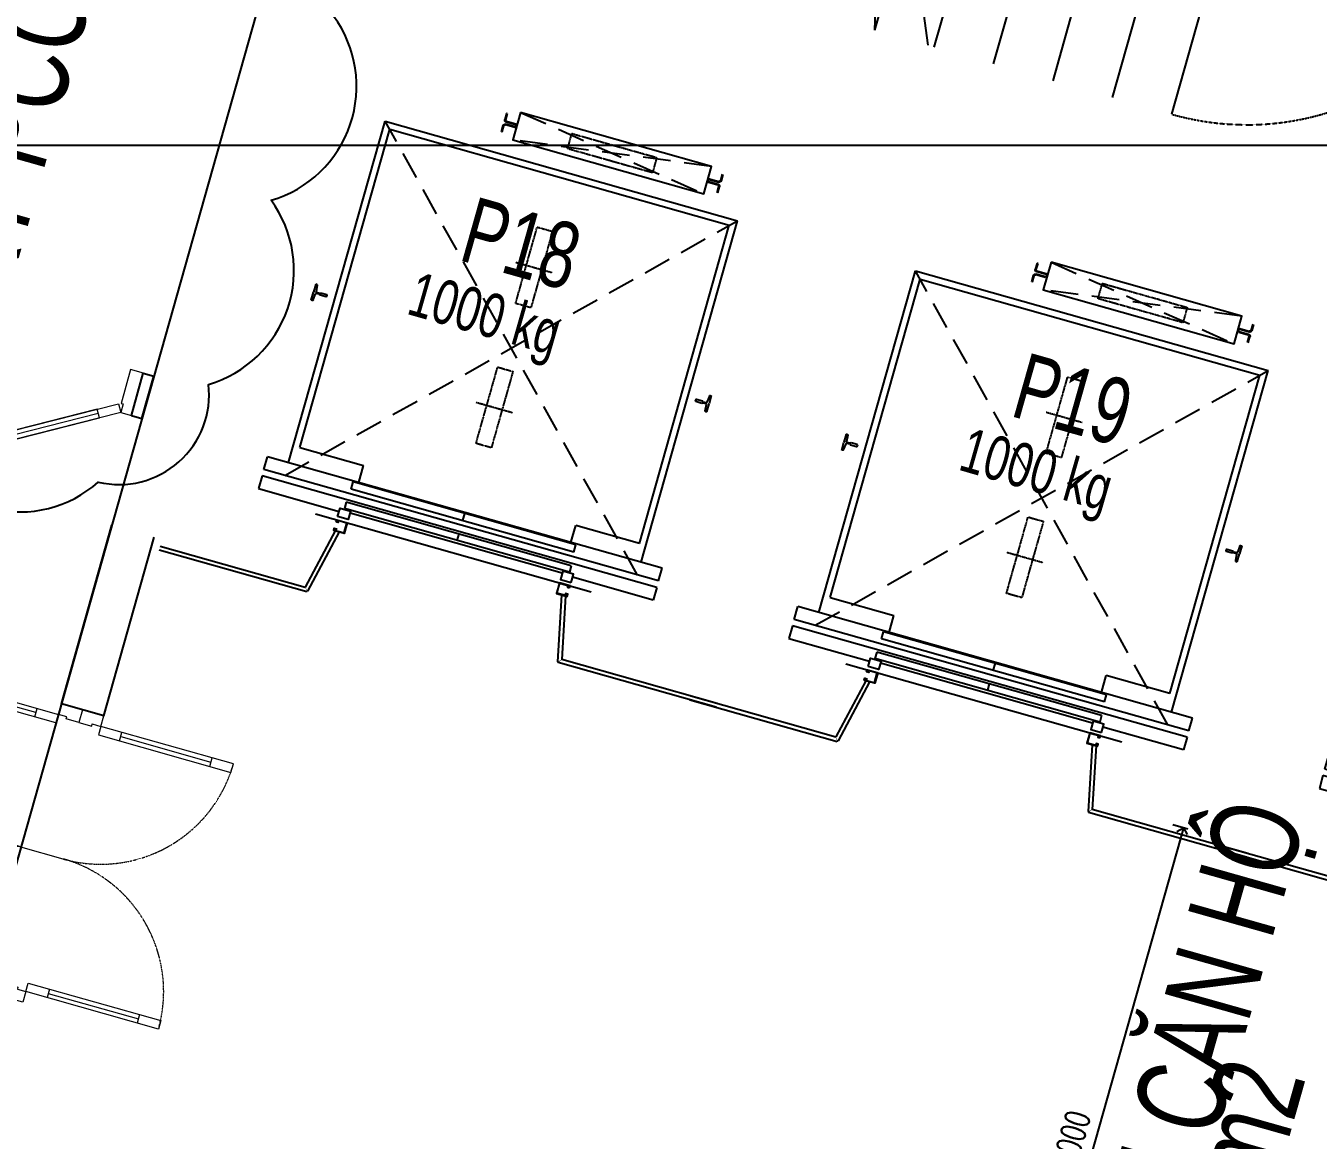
# Model space of a CAD drawing. Header units: millimetres. Extents: x -1307397 to 11565522512, y -626897 to 1138105.
# Drawn here: x -58773 to -52912, y 98476 to 103529 of the extents above; entities that cross this region are included whole.
import ezdxf
from ezdxf.enums import TextEntityAlignment as Align

# ---------------------------------------------------------------- set-up
doc = ezdxf.new("R2010")
doc.units = ezdxf.units.MM
doc.header["$MEASUREMENT"] = 0
for name, pattern in [('CENTERX2', [4, 2.5, -0.5, 0.5, -0.5]), ('HIDDEN', [0.375, 0.25, -0.125]), ('PHANTOMX2', [5, 2.5, -0.5, 0.5, -0.5, 0.5, -0.5]), ('Xref_NT1+NT2_MBDV Cot vach_220729$0$HIDDEN', [0.375, 0.25, -0.125]), ('Xref_NT1+NT2_MBDV Cot vach_220729$0$HIDDEN2', [0.1875, 0.125, -0.0625])]:
    doc.linetypes.add(name, pattern=pattern)
for name, color, linetype, lineweight in [('bo dat CXCL', 92, 'Continuous', 18), ('KT-Kich thuoc', 159, 'Continuous', 18), ('Xref_NT1+NT2_MBDV Cot vach_220729$0$CUA', 37, 'Continuous', 13), ('Xref_NT1+NT2_MBDV Cot vach_220729$0$KT-Kich thuoc', 159, 'Continuous', 18)]:
    doc.layers.add(name, color=color, linetype=linetype, lineweight=lineweight)
for name, color, linetype in [('KT-Net manh', 139, 'Continuous'), ('KT-Noi that', 32, 'Continuous'), ('SPE-MEP-Electric', 210, 'Continuous'), ('Xref_NT1+NT2_MBDV Cot vach_220729$0$A-FLOR-STRS-ARROW', 8, 'Continuous'), ('Xref_NT1+NT2_MBDV Cot vach_220729$0$ccu12-Thay', 7, 'Continuous'), ('Xref_NT1+NT2_MBDV Cot vach_220729$0$KT-Net manh', 139, 'Continuous'), ('Xref_NT1+NT2_MBDV Cot vach_220729$0$KT-Text', 7, 'Continuous'), ('Xref_NT1+NT2_MBDV Cot vach_220729$0$KT-Thay', 7, 'Continuous'), ('Xref_NT1+NT2_MBDV Cot vach_220729$0$KT-Tuong', 1, 'Continuous'), ('Xref_ST_MBDV Cot vach 30.7.2022$0$KT-Text', 7, 'Continuous'), ('Xref_ST_MBDV Cot vach 30.7.2022$0$ST_MBDV Cot vach 220803$0$Xref_ST_MBDV Cot vach 30.7.2022$0$KT-Tuong', 1, 'Continuous')]:
    doc.layers.add(name, color=color, linetype=linetype)
doc.styles.get("Standard").update_dxf_attribs({"font": 'arial.ttf'})
doc.styles.add('xref.N.Cot vach tang N2$0$DIM', font='vnsimli.shx', dxfattribs={"width": 0.7})
doc.styles.add('Xref_NT1+NT2_MBDV Cot vach_220729$0$Arial', font='arial.ttf', dxfattribs={"width": 0.7})
doc.dimstyles.new('SPE-DIM150', dxfattribs={"dimscale": 150, "dimtxt": 2.5, "dimasz": 2.5, "dimexe": 1.25, "dimexo": 0.625, "dimtad": 1, "dimdec": 0, "dimtxsty": 'Standard', "dimcen": 2.5, "dimadec": 0, "dimazin": 0, "dimtfac": 1, "dimtdec": 0, "dimtmove": 0, "dimatfit": 3, "dimldrblk": 'CLOSEDBLANK', "dimfxl": 1, "dimarcsym": 0})
doc.dimstyles.new('xref.N.Cot vach tang N2$0$CCU 1-100 A1', dxfattribs={"dimscale": 100, "dimtxt": 2.2, "dimasz": 1, "dimexe": 1, "dimexo": 0, "dimgap": 1, "dimtad": 1, "dimdec": 0, "dimdsep": 46, "dimtxsty": 'xref.N.Cot vach tang N2$0$DIM', "dimblk1": 'xref.N.Cot vach tang N2$0$_ARCHTICK', "dimblk2": 'xref.N.Cot vach tang N2$0$_ARCHTICK', "dimsah": 1, "dimcen": 0, "dimdle": 1, "dimclrd": 256, "dimclre": 256, "dimclrt": 31, "dimadec": 0, "dimazin": 0, "dimtfac": 1, "dimtdec": 0, "dimtix": 1, "dimtmove": 2, "dimatfit": 3, "dimldrblk": 'xref.N.Cot vach tang N2$0$_ARCHTICK', "dimfxl": 8, "dimtolj": 1, "dimarcsym": 0})

# ---------------------------------------------------------------- blocks, each defined once
blk = doc.blocks.new('Xref_NT1+NT2_MBDV Cot vach_220729$0$A$C6F5A0866')
at = {"layer": 'Xref_NT1+NT2_MBDV Cot vach_220729$0$A-FLOR-STRS-ARROW', "elevation": 0}
blk.add_lwpolyline([(3150, 8605), (3626.5, 8722.9), (3648.3, 8856.8), (3748.9, 8618.3), (3767.4, 8754.5), (4425, 8896.2)], dxfattribs=at)
at = {"layer": 'Xref_NT1+NT2_MBDV Cot vach_220729$0$KT-Net manh', "elevation": 0}
blk.add_lwpolyline([(4375, 8334.2), (3725, 8605), (3150, 8355)], dxfattribs=at)
at = {"layer": 'Xref_NT1+NT2_MBDV Cot vach_220729$0$KT-Net manh', "linetype": 'Xref_NT1+NT2_MBDV Cot vach_220729$0$HIDDEN', "elevation": 0}
blk.add_lwpolyline([(3150, 7205, 0.414131), (4399.7, 5955), (4650.3, 5955, 0.414131), (5900, 7205, 1.000029)], format="xyb", dxfattribs=at)
at = {"layer": 'Xref_NT1+NT2_MBDV Cot vach_220729$0$KT-Thay', "extrusion": (1.28361e-08, 3.72499e-11, 1)}
for p, q in [((3150, 8605, 0), (4375, 8605, 0)), ((3150, 8325, 0), (4375, 8325, 0)), ((3150, 8045, 0), (4375, 8045, 0)), ((3150, 7765, 0), (4375, 7765, 0)), ((3150, 7485, 0), (4375, 7485, 0)), ((3150, 7205, 0), (4375, 7205, 0))]:
    blk.add_line(p, q, dxfattribs=at)
blk = doc.blocks.new('*U55')
for p, q in [((-1260, -100), (-1300, -100)), ((-1280, -100), (-1280, -525)), ((-90, -100), (-50, -100)), ((-70, -100), (-70, -525)), ((-1260, -525), (-1300, -525)), ((-90, -525), (-50, -525))]:
    blk.add_line(p, q)
for points in [[(-1350, 100), (-1290, 100), (-1290, 40), (-1300, 40), (-1300, 0), (-1350, 0)], [(0, 100), (-60, 100), (-60, 40), (-50, 40), (-50, 0), (0, 0)], [(-1300, 0), (-1260, 0), (-1260, -625), (-1300, -625)], [(-50, 0), (-90, 0), (-90, -625), (-50, -625)]]:
    blk.add_lwpolyline(points, close=True)
at = {"linetype": 'Xref_NT1+NT2_MBDV Cot vach_220729$0$HIDDEN2'}
for centre, start, end in [((-1300, 0), 270.00004, 0), ((-50, 0), 180, 269.99996)]:
    blk.add_arc(centre, 625, start, end, dxfattribs=at)
blk = doc.blocks.new('_ClosedBlank')
at = {"linetype": 'ByBlock', "lineweight": -2}
for p, q in [((-1, 0.167), (0, 0)), ((-1, 0.167), (-1, -0.167)), ((0, 0), (-1, -0.167))]:
    blk.add_line(p, q, dxfattribs=at)
blk = doc.blocks.new('TM KHACH CH (NT2)')
at = {"layer": 'KT-Net manh'}
for p, q in [((2832, 100), (2832, -583.1)), ((2850, 100), (2850, -595.3)), ((2500, -537.5), (2500, -1837.5)), ((2550, -644.8), (2832, -583.1)), ((2550, -663.3), (2847, -598.3)), ((2847, -595.3), (2847, -598.3)), ((2850, -595.3), (2847, -595.3)), ((2550, -1711.7), (2847, -1776.7)), ((2550, -1730.2), (2832, -1791.9)), ((2832, -2525), (2832, -1791.9)), ((2847, -1779.7), (2847, -1776.7)), ((2850, -1779.7), (2847, -1779.7)), ((2850, -2525), (2850, -1779.7))]:
    blk.add_line(p, q, dxfattribs=at)
at = {"layer": 'KT-Net manh', "const_width": 2}
for points in [[(2847, -595.3), (2832, -583.1)], [(2847, -1779.7), (2832, -1791.9)]]:
    blk.add_lwpolyline(points, dxfattribs=at)
at = {"layer": 'KT-Net manh', "ltscale": 2}
for points in [[(2510, -637.5), (2500, -637.5), (2500, -687.5), (2550, -687.5), (2550, -637.5), (2540, -637.5), (2540, -647.5), (2541.6, -647.5), (2541.6, -639.1), (2548.4, -639.1), (2548.4, -685.9), (2501.6, -685.9), (2501.6, -639.1), (2508.4, -639.1), (2508.4, -647.5), (2510, -647.5)], [(2510, -1737.5), (2500, -1737.5), (2500, -1687.5), (2550, -1687.5), (2550, -1737.5), (2540, -1737.5), (2540, -1727.5), (2541.6, -1727.5), (2541.6, -1735.9), (2548.4, -1735.9), (2548.4, -1689.1), (2501.6, -1689.1), (2501.6, -1735.9), (2508.4, -1735.9), (2508.4, -1727.5), (2510, -1727.5)]]:
    blk.add_lwpolyline(points, close=True, dxfattribs=at)
at = {"layer": 'KT-Noi that', "linetype": 'Continuous'}
for p, q in [((1497.5, -260.5, 0), (1497.5, -255.5, 0)), ((1497.5, -255.5, 0), (1535, -255.5, 0)), ((1500.5, -263.5, 0), (1530, -266.6, 0)), ((1530, -316.5, 0), (1530, -287.5, 0)), ((1533, -283.4, 0), (1533, -269.6, 0)), ((1572.5, -255.5, 0), (1535, -255.5, 0)), ((1537.1, -283.4, 0), (1537.1, -269.6, 0)), ((1540, -316.5, 0), (1540, -287.5, 0)), ((1569.5, -263.5, 0), (1540.1, -266.6, 0)), ((1572.5, -260.5, 0), (1572.5, -255.5, 0)), ((1531, -317.5, 0), (1535, -317.5, 0)), ((1539, -317.5, 0), (1535, -317.5, 0)), ((516.5, -877.5, 0), (545.6, -877.5, 0)), ((516.5, -880.7, 0), (516.5, -877.5, 0)), ((603.5, -877.5, 0), (574.4, -877.5, 0)), ((603.5, -880.7, 0), (603.5, -877.5, 0)), ((516.5, -880.7, 0), (545.6, -880.7, 0)), ((551.8, -931.3, 0), (551.8, -886.9, 0)), ((555, -931.3, 0), (555, -886.9, 0)), ((558, -934.3, 0), (562, -934.3, 0)), ((558, -937.5, 0), (562, -937.5, 0)), ((565, -931.3, 0), (565, -886.9, 0)), ((568.2, -931.3, 0), (568.2, -886.9, 0)), ((603.5, -880.7, 0), (574.4, -880.7, 0)), ((551.8, -1843.7, 0), (551.8, -1888.1, 0)), ((555, -1843.7, 0), (555, -1888.1, 0)), ((558, -1837.5, 0), (562, -1837.5, 0)), ((558, -1840.7, 0), (562, -1840.7, 0)), ((565, -1843.7, 0), (565, -1888.1, 0)), ((568.2, -1843.7, 0), (568.2, -1888.1, 0)), ((516.5, -1894.3, 0), (545.6, -1894.3, 0)), ((516.5, -1897.5, 0), (545.6, -1897.5, 0)), ((603.5, -1894.3, 0), (574.4, -1894.3, 0)), ((603.5, -1897.5, 0), (574.4, -1897.5, 0)), ((1500.5, -2111.5, 0), (1529.9, -2108.4, 0)), ((1530, -2058.5, 0), (1530, -2087.5, 0)), ((1531, -2057.5, 0), (1535, -2057.5, 0)), ((1532.9, -2091.6, 0), (1532.9, -2105.4, 0)), ((1539, -2057.5, 0), (1535, -2057.5, 0)), ((1537.1, -2091.6, 0), (1537.1, -2105.4, 0)), ((1540, -2058.5, 0), (1540, -2087.5, 0)), ((1569.5, -2111.5, 0), (1540.1, -2108.4, 0)), ((1497.5, -2114.5, 0), (1497.5, -2119.5, 0)), ((1497.5, -2119.5, 0), (1535, -2119.5, 0)), ((1572.5, -2119.5, 0), (1535, -2119.5, 0)), ((1572.5, -2114.5, 0), (1572.5, -2119.5, 0))]:
    blk.add_line(p, q, dxfattribs=at)
at = {"layer": 'KT-Noi that', "linetype": 'Continuous', "ltscale": 2}
for p, q in [((2310, -2117.5, 0), (2310, -257.5, 0)), ((2370, -257.5, 0), (2310, -257.5, 0)), ((2370, -2117.5, 0), (2370, -257.5, 0)), ((2400, -2117.5, 0), (2400, -257.5, 0)), ((2400, -257.5, 0), (2460, -257.5, 0)), ((2460, -257.5, 0), (2460, -637.5, 0)), ((700, -356.5, 0), (700, -2018.5, 0)), ((2310, -356.5, 0), (700, -356.5, 0)), ((730, -387.5, 0), (730, -1987.5, 0)), ((2230, -387.5, 0), (730, -387.5, 0)), ((2230, -387.5, 0), (2230, -687.5, 0)), ((2310, -687.5, 0), (2230, -687.5, 0)), ((2314, -1712.5, 0), (2314, -662.5, 0)), ((2348, -662.5, 0), (2314, -662.5, 0)), ((2348, -1712.5, 0), (2348, -662.5, 0)), ((2411, -1717.5, 0), (2411, -657.5, 0)), ((2411, -657.5, 0), (2441.3, -657.5, 0)), ((2441.3, -1717.5, 0), (2441.3, -657.5, 0)), ((2455, -1687.5, 0), (2455, -687.5, 0)), ((2314, -1187.5, 0), (2348, -1187.5, 0)), ((2411, -1187.5, 0), (2441.3, -1187.5, 0)), ((2230, -1987.5, 0), (2230, -1687.5, 0)), ((2310, -1687.5, 0), (2230, -1687.5, 0)), ((2348, -1712.5, 0), (2314, -1712.5, 0)), ((2411, -1717.5, 0), (2441.3, -1717.5, 0)), ((2460, -2117.5, 0), (2460, -1737.5, 0)), ((2230, -1987.5, 0), (730, -1987.5, 0)), ((2310, -2018.5, 0), (700, -2018.5, 0)), ((2370, -2117.5, 0), (2310, -2117.5, 0)), ((2400, -2117.5, 0), (2460, -2117.5, 0))]:
    blk.add_line(p, q, dxfattribs=at)
at = {"layer": 'KT-Noi that', "linetype": 'HIDDEN', "ltscale": 500}
for p, q in [((2370, -356.5, 0), (700, -2018.5, 0)), ((2370, -2018.5, 0), (700, -356.5, 0)), ((495, -937.5, 0), (625, -1837.5, 0)), ((495, -1837.5, 0), (625, -937.5, 0))]:
    blk.add_line(p, q, dxfattribs=at)
at = {"layer": 'KT-Noi that', "linetype": 'CENTERX2'}
for p, q in [((1155, -1101.5, 0), (1155, -1270.8, 0)), ((1815, -1101.5, 0), (1815, -1270.8, 0))]:
    blk.add_line(p, q, dxfattribs=at)
at = {"layer": 'KT-Noi that', "linetype": 'Continuous', "ltscale": 2, "elevation": 0}
for points in [[(2485, -637.5), (2445, -637.5), (2445, -687.5), (2485, -687.5)], [(495, -937.5), (625, -937.5), (625, -1837.5), (495, -1837.5)], [(2485, -1737.5), (2445, -1737.5), (2445, -1687.5), (2485, -1687.5)]]:
    blk.add_lwpolyline(points, close=True, dxfattribs=at)
at = {"layer": 'KT-Noi that', "linetype": 'PHANTOMX2', "elevation": 0}
for points in [[(975, -1151.5), (975, -1223.5), (1335, -1223.5), (1335, -1151.5)], [(1635, -1151.5), (1635, -1223.5), (1995, -1223.5), (1995, -1151.5)], [(524, -1187.5), (524, -1587.5), (596, -1587.5), (596, -1187.5)]]:
    blk.add_lwpolyline(points, close=True, dxfattribs=at)
at = {"layer": 'KT-Noi that', "linetype": 'Continuous'}
for centre, radius, start, end in [((1500.5, -260.5, 0), 3, 179.99965, 269.99965), ((1530, -269.6, 0), 3, 359.99965, 89.99965), ((1527.7, -282.8, 0), 5.25, 295.66937, 353.31693), ((1540.1, -269.6, 0), 3, 89.99965, 179.99965), ((1542.3, -282.8, 0), 5.25, 186.68237, 244.32993), ((1569.5, -260.5, 0), 3, 269.99965, 359.99965), ((1531, -316.5, 0), 1, 179.99965, 269.99965), ((1539, -316.5, 0), 1, 269.99965, 359.99965), ((545.6, -886.9, 0), 9.4, 359.99965, 89.99965), ((574.4, -886.9, 0), 9.4, 89.99965, 179.99965), ((545.6, -886.9, 0), 6.2, 359.99965, 89.99965), ((558, -931.3, 0), 6.2, 179.99965, 269.99965), ((558, -931.3, 0), 3, 179.99965, 269.99965), ((562, -931.3, 0), 6.2, 269.99965, 359.99965), ((562, -931.3, 0), 3, 269.99965, 359.99965), ((574.4, -886.9, 0), 6.2, 89.99965, 179.99965), ((558, -1843.7, 0), 6.2, 89.99965, 179.99965), ((558, -1843.7, 0), 3, 89.99965, 179.99965), ((562, -1843.7, 0), 6.2, 359.99965, 89.99965), ((562, -1843.7, 0), 3, 359.99965, 89.99965), ((545.6, -1888.1, 0), 6.2, 269.99965, 359.99965), ((545.6, -1888.1, 0), 9.4, 269.99965, 359.99965), ((574.4, -1888.1, 0), 9.4, 179.99965, 269.99965), ((574.4, -1888.1, 0), 6.2, 179.99965, 269.99965), ((1529.9, -2105.4, 0), 3, 269.99965, 359.99965), ((1531, -2058.5, 0), 1, 89.99965, 179.99965), ((1527.7, -2092.2, 0), 5.25, 6.68237, 64.32993), ((1542.3, -2092.2, 0), 5.25, 115.66937, 173.31693), ((1540.1, -2105.4, 0), 3, 179.99965, 269.99965), ((1539, -2058.5, 0), 1, 359.99965, 89.99965), ((1500.5, -2114.5, 0), 3, 89.99965, 179.99965), ((1569.5, -2114.5, 0), 3, 359.99965, 89.99965)]:
    blk.add_arc(centre, radius, start, end, dxfattribs=at)
blk = doc.blocks.new('*U92')
blk.add_line((146.6, -32.7), (666.2, -332.7))
for points in [[(0, 200), (60, 200), (60, 40), (50, 40), (50, 0), (0, 0)], [(900, 200), (840, 200), (840, 40), (850, 40), (850, 0), (900, 0)], [(50, 0), (742.8, -400), (762.8, -365.4), (70, 34.6)], [(136.6, -50), (156.6, -15.4), (676.2, -315.4), (656.2, -350)]]:
    blk.add_lwpolyline(points, close=True)
at = {"linetype": 'Xref_NT1+NT2_MBDV Cot vach_220729$0$HIDDEN'}
blk.add_arc((50, 0), 800, 324.95047, 0, dxfattribs=at)
blk = doc.blocks.new('xref.N.Cot vach tang N2$0$_Open90')
at = {"color": 0, "linetype": 'ByBlock', "lineweight": -2}
for p, q in [((0, 0), (-1, 0)), ((-0.5, 0.5), (0, 0)), ((0, 0), (-0.5, -0.5))]:
    blk.add_line(p, q, dxfattribs=at)
blk = doc.blocks.new('*D95')
at = {"layer": 'Defpoints', "color": 0, "transparency": 16777216}
for p in [(-53503.3, 99886.5, 0), (-54338.9, 97005.2), (-54319, 96999.6)]:
    blk.add_point(p, dxfattribs=at)
at = {"layer": 'KT-Noi that', "color": 5, "transparency": 16777216}
for p, q in [((-53503.3, 99886.5), (-53571.2, 99905.7)), ((-53536.7, 99844), (-54325.3, 97053.3)), ((-54319, 96999.6), (-54387, 97018.8))]:
    blk.add_line(p, q, dxfattribs=at)
at = {"layer": 'KT-Noi that', "color": 5, "transparency": 16777216, "xscale": 50, "yscale": 50, "zscale": 50}
for p, rotation in [((-53523.1, 99892.1), 74.2212200111819), ((-54338.9, 97005.2), 254.2212200111819)]:
    blk.add_blockref('xref.N.Cot vach tang N2$0$_Open90', p, dxfattribs=dict(at, rotation=rotation))
at = {"layer": 'KT-Noi that', "color": 5, "transparency": 16777216, "insert": (-54032, 98477.2), "char_height": 110, "attachment_point": 5, "rotation": 74.22122, "style": 'xref.N.Cot vach tang N2$0$DIM'}
blk.add_mtext('\\A1;3000', dxfattribs=at)
blk = doc.blocks.new('xref.N.Cot vach tang N2$0$_ARCHTICK')
at = {"color": 0, "linetype": 'ByBlock', "const_width": 0.15}
blk.add_lwpolyline([(-0.5, -0.5), (0.5, 0.5)], dxfattribs=at)
blk = doc.blocks.new('STTT2')
at = {"layer": 'Xref_NT1+NT2_MBDV Cot vach_220729$0$KT-Text', "extrusion": (-7.84266e-08, 2.27976e-08, 1), "style": 'Xref_NT1+NT2_MBDV Cot vach_220729$0$Arial', "oblique": 360, "width": 0.7}
for s, p in [('P18', (-56626.2, 102067.4, 0)), ('P19', (-54124.2, 101360.4, 0))]:
    blk.add_text(s, height=300, rotation=344.22122, dxfattribs=at).set_placement(p, align=Align.CENTER)
at = {"layer": 'Xref_NT1+NT2_MBDV Cot vach_220729$0$KT-Text', "style": 'Xref_NT1+NT2_MBDV Cot vach_220729$0$Arial', "width": 0.7}
for p in [(-56777.9, 101798.5, 0), (-54275.9, 101091.5, 0)]:
    blk.add_text('1000 kg', height=200, rotation=344, dxfattribs=at).set_placement(p, align=Align.CENTER)
blk = doc.blocks.new('ĂERWER')
at = {"layer": 'Xref_ST_MBDV Cot vach 30.7.2022$0$KT-Text'}
blk.add_blockref('STTT2', (0, 0), dxfattribs=at)
blk = doc.blocks.new('A$C691A41ED')
at = {"layer": 'SPE-MEP-Electric'}
blk.add_leader([(38571, 1530843.2), (74665.8, 1530843.2)], dimstyle='SPE-DIM150', override={"dimtad": 0}, dxfattribs=at)

msp = doc.modelspace()

# ---------------------------------------------------------------- hatches: boundary and pattern name
at = {"layer": 'bo dat CXCL'}
h = msp.add_hatch(dxfattribs=at)
h.set_pattern_fill('GRASS', color=256, scale=500)
h.set_pattern_definition([(140.4488, (-67813.94, 106518.85), (-497.741, -47.478), [93.75, -613.357]), (95.449, (-67813.94, 106518.85), (-497.74, -47.478), [93.75, -406.25]), (185.449, (-67813.94, 106518.85), (47.478, -497.74), [93.75, -406.25])])
edge = h.paths.add_edge_path()
edge.add_line((-63188.6, 102699.1), (-63958.7, 103335))
edge.add_line((-63958.7, 103335), (-62303.1, 105339.7))
edge.add_line((-62303.1, 105339.7), (-61443.4, 106380.7))
edge.add_arc((-65885.1, 110192.9), 5853.3, 319.36162, 329.59829)
edge.add_arc((-65871.7, 110184.7), 5837.6, 329.60111, 338.95382)
edge.add_line((-60423.5, 108088.3), (-56750.7, 107043.6))
edge.add_line((-56750.7, 107043.6), (-56887.8, 106558.2))
edge.add_line((-56887.8, 106558.2), (-58617.5, 107046.9))
edge.add_line((-58617.5, 107046.9), (-59969.5, 102276.4))
edge.add_line((-59969.5, 102276.4), (-61067.2, 100947.2))
edge.add_line((-61067.2, 100947.2), (-63188.6, 102699.1))

# ---------------------------------------------------------------- linework, layer by layer
at = {"layer": 'Defpoints', "elevation": 0}
msp.add_lwpolyline([(-60160.1, 101870.6, 0.520567), (-59302.5, 101665.3, 0.520567), (-58445, 101460.1, 0.520567), (-57945.1, 101903.4, 0.520567), (-57661.3, 102738.2, 0.520567), (-57377.5, 103573.1, 0.520567), (-57093.6, 104407.9, 0.520567), (-56809.8, 105242.8, 0.520567), (-56616.4, 106077.7, 0.520567), (-56899.3, 106912.8, 0.520567), (-57634.8, 107304.4, 0.520567), (-58424.8, 107329.9, 0.520567), (-58691.9, 106489.6, 0.520567), (-58959, 105649.2, 0.520567), (-59226.1, 104808.9, 0.520567), (-59493.3, 103968.5, 0.520567), (-59760.4, 103128.2, 0.520567)], format="xyb", close=True, dxfattribs=at)
at = {"layer": 'Xref_NT1+NT2_MBDV Cot vach_220729$0$ccu12-Thay', "elevation": 0}
msp.add_lwpolyline([(-56723.9, 107138.4), (-56723.9, 107138.4), (-57549.9, 104215), (-60042.1, 95395.3), (-58694.9, 95014.7), (-60993.6, 86879.6, 0.5292), (-56786.9, 81810.1), (-44478.4, 82977, 0.308212), (-41014.8, 85871.8)], format="xyb", dxfattribs=at)
at = {"layer": 'Xref_NT1+NT2_MBDV Cot vach_220729$0$KT-Kich thuoc', "ltscale": 0.5}
msp.add_line((-58603.6, 99750.8), (-58796, 99805.2), dxfattribs=at)
at = {"layer": 'Xref_NT1+NT2_MBDV Cot vach_220729$0$KT-Tuong', "ltscale": 0.5}
for p, q in [((-58612.5, 100454.7), (-58383.4, 101265.5, 0)), ((-58420, 100400.4), (-58190.9, 101211.1)), ((-58420, 100400.4), (-58612.5, 100454.7))]:
    msp.add_line(p, q, dxfattribs=at)
at = {"layer": 'Xref_ST_MBDV Cot vach 30.7.2022$0$ST_MBDV Cot vach 220803$0$Xref_ST_MBDV Cot vach 30.7.2022$0$KT-Tuong'}
for p, q in [((-58294.9, 101762.4), (-58240.6, 101954.8, 0)), ((-58246.8, 101748.8), (-58192.4, 101941.2, 0)), ((-58240.6, 101954.8), (-58192.4, 101941.2)), ((-58294.9, 101762.4), (-58246.8, 101748.8))]:
    msp.add_line(p, q, dxfattribs=at)

# ---------------------------------------------------------------- block references
at = {"layer": 'KT-Kich thuoc', "xscale": -1, "rotation": 74.22122041140408}
for p in [(-57297.2, 103868.2, 0), (-54891.4, 103188.4, 0), (-52485.6, 102508.6, 0)]:
    msp.add_blockref('TM KHACH CH (NT2)', p, dxfattribs=at)
at = {"layer": 'SPE-MEP-Electric'}
msp.add_blockref('A$C691A41ED', (-116173.4, -1427854.4, 0), dxfattribs=at)
at = {"layer": 'Xref_NT1+NT2_MBDV Cot vach_220729$0$CUA', "xscale": -1}
for name, p, rotation in [('*U92', (-58294.9, 101762.4, 0), 344.2212199417868), ('*U55', (-58612.5, 100454.7), 254.2212083034433)]:
    msp.add_blockref(name, p, dxfattribs=dict(at, rotation=rotation))
at = {"layer": 'Xref_NT1+NT2_MBDV Cot vach_220729$0$CUA', "rotation": 74.22120830339313}
msp.add_blockref('*U55', (-58420, 100400.4), dxfattribs=at)
at = {"layer": 'Xref_NT1+NT2_MBDV Cot vach_220729$0$KT-Net manh', "rotation": 74.22122668239332}
msp.add_blockref('Xref_NT1+NT2_MBDV Cot vach_220729$0$A$C6F5A0866', (-47498.7, 98137.8, 0), dxfattribs=at)
at = {"layer": 'Xref_ST_MBDV Cot vach 30.7.2022$0$KT-Text'}
msp.add_blockref('ĂERWER', (59.6, 330.5, 0), dxfattribs=at)

# ---------------------------------------------------------------- texts
at = {"layer": 'Xref_NT1+NT2_MBDV Cot vach_220729$0$KT-Text', "extrusion": (-2.27976e-08, -7.84266e-08, 1), "style": 'Xref_NT1+NT2_MBDV Cot vach_220729$0$Arial', "width": 0.7}
msp.add_text('KT PCCC', height=400, rotation=74.22123, dxfattribs=at).set_placement((-58629.6, 103098.9, 0), align=Align.CENTER)
at = {"layer": 'Xref_NT1+NT2_MBDV Cot vach_220729$0$KT-Text', "extrusion": (-2.27976e-08, -7.84266e-08, 1), "style": 'Xref_NT1+NT2_MBDV Cot vach_220729$0$Arial', "oblique": 360, "width": 0.7}
msp.add_text('SẢNH TM CĂN HỘ', height=400, rotation=74.22122, dxfattribs=at).set_placement((-53426.5, 98309, 0), align=Align.CENTER)
at = {"layer": 'Xref_NT1+NT2_MBDV Cot vach_220729$0$KT-Text', "color": 1, "style": 'Xref_NT1+NT2_MBDV Cot vach_220729$0$Arial', "oblique": 0, "width": 0.7}
msp.add_text('7.7 m2', height=400, rotation=74.22122, dxfattribs=at).set_placement((-53129, 98185.8, 0), align=Align.CENTER)

# ---------------------------------------------------------------- dimensions: what is measured, and where the dimension line sits
at = {"layer": 'KT-Noi that', "color": 5}
dim = msp.add_aligned_dim(p1=(-53503.3, 99886.5, 0), p2=(-54319, 96999.6), distance=-20.6, dimstyle='xref.N.Cot vach tang N2$0$CCU 1-100 A1', override={"dimscale": 50, "dimblk1": 'xref.N.Cot vach tang N2$0$_Open90', "dimblk2": 'xref.N.Cot vach tang N2$0$_Open90', "dimclrd": 5, "dimclre": 5, "dimclrt": 5, "dimlwd": 65535, "dimlwe": 65535}, dxfattribs=at)
dim.commit()
dim.dimension.update_dxf_attribs({"geometry": '*D95', "text_midpoint": (-54032, 98477.2)})

doc.saveas('drawing.dxf')
